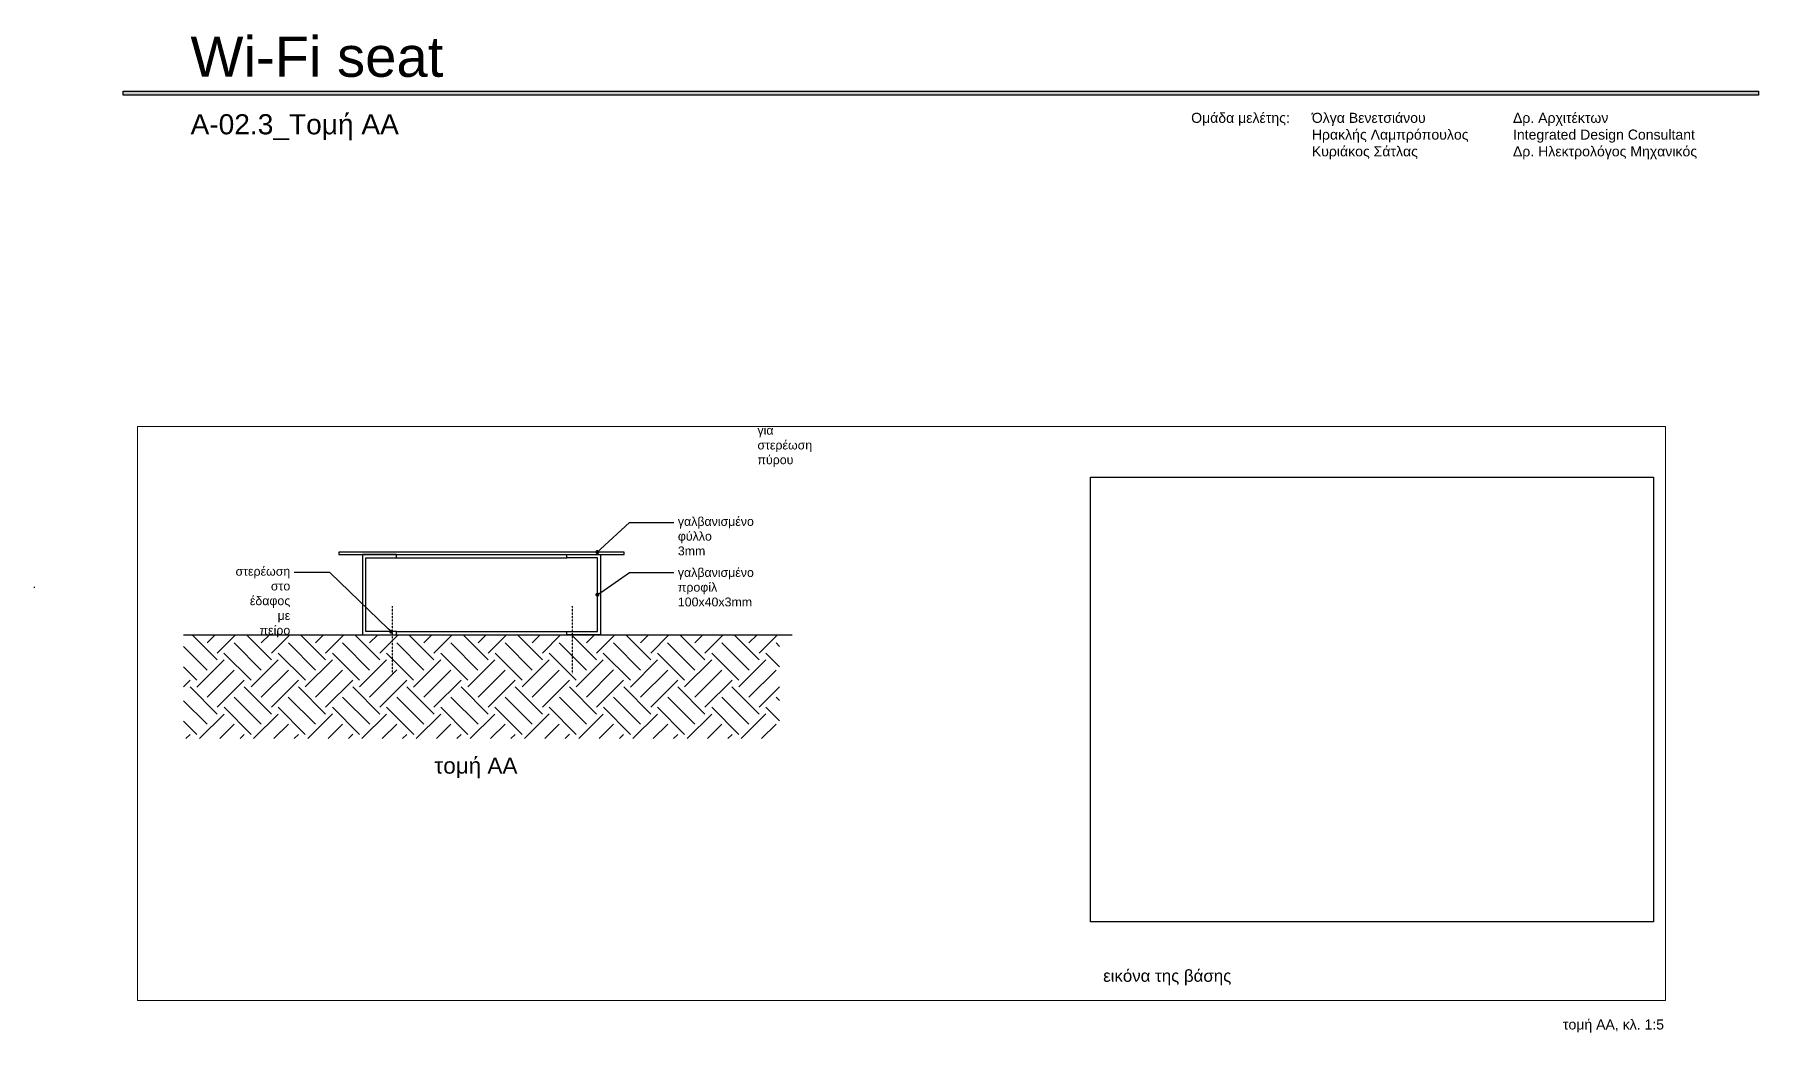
# Paper-space layout 'A-02.3_base section' of a CAD drawing. Header units: millimetres. Extents: x -21 to 408, y 32 to 281.
# The model-space entities are those that its viewports show. They can reach past a viewport. Long polylines and large blocks are cut down to what shows.
import ezdxf
from ezdxf import colors
from ezdxf.entities.mleader import LeaderData, LeaderLine
from ezdxf.math import Vec2, Vec3

# ---------------------------------------------------------------- set-up
doc = ezdxf.new("R2010")
doc.units = ezdxf.units.MM
doc.header["$XCLIPFRAME"] = 0
doc.linetypes.add('HIDDEN2', pattern=[4.7624999999999975, 3.174999999999998, -1.587499999999999])
for name, color, linetype in [('A-01', 1, 'Continuous'), ('A-HATCH', 252, 'Continuous'), ('A-HIDDEN', 1, 'HIDDEN2'), ('A-METAL', 34, 'Continuous'), ('A-STRUCTURE', 6, 'Continuous'), ('A-TEXT', 7, 'Continuous')]:
    doc.layers.add(name, color=color, linetype=linetype)
doc.styles.get("Standard").update_dxf_attribs({"font": 'arial.ttf'})
picture_1 = doc.add_image_def('image3.jpg', size_in_pixel=(1160, 916))

# ---------------------------------------------------------------- blocks, each defined once
blk = doc.blocks.new('_Dot')
at = {"color": 0, "linetype": 'ByBlock', "lineweight": -2}
blk.add_line((-0.5, 0), (-1, 0), dxfattribs=at)
at = {"color": 0, "linetype": 'ByBlock', "const_width": 0.5}
blk.add_lwpolyline([(-0.25, 0, 1), (0.25, 0, 1)], format="xyb", close=True, dxfattribs=at)

msp = doc.modelspace()

# ---------------------------------------------------------------- hatches: boundary and pattern name
at = {"layer": 'A-HATCH'}
h = msp.add_hatch(dxfattribs=at)
h.set_pattern_fill('EARTH', color=256, scale=0.0075, angle=45)
h.set_pattern_definition([(45, (0, -0.1378449464051243), (0, 0.0673519209080187), [0.047625, -0.047625]), (45, (-0.0126284851702535, -0.1252164612348708), (0, 0.0673519209080187), [0.047625, -0.047625]), (45, (-0.025256970340507, -0.1125879760646173), (0, 0.0673519209080187), [0.047625, -0.047625]), (135, (-0.025256970340507, -0.104168985951115), (-0.0673519209080187, 0), [0.047625, -0.047625]), (135, (-0.0126284851702535, -0.0915405007808615), (-0.0673519209080187, 0), [0.047625, -0.047625]), (135, (0, -0.078912015610608), (-0.0673519209080187, 0), [0.047625, -0.047625])])
h.paths.add_polyline_path([(172.5812417546956, 12.41231598291168), (173.3219010762276, 12.41231598291168), (173.3219010762276, 12.28328190602465), (172.5812417546956, 12.28328190602465)])

# ---------------------------------------------------------------- linework, layer by layer
at = {"layer": 'A-01'}
msp.add_line((172.845655575096, 12.50831598291168), (173.057487255827, 12.50831598291168), dxfattribs=at)
msp.add_lwpolyline([(172.845655575096, 12.41631598291168), (173.057487255827, 12.41631598291168)], dxfattribs=at)
at = {"layer": 'A-HIDDEN', "ltscale": 0.01}
for p, q in [((172.8402396470451, 12.44791107978213), (172.8402396470451, 12.36395444036346)), ((173.0639856543715, 12.44791107978213), (173.0639856543715, 12.36395444036346))]:
    msp.add_line(p, q, dxfattribs=at)
at = {"layer": 'A-METAL'}
for points in [[(173.1289866870752, 12.51231598291168), (173.1289866870752, 12.51531598291168), (172.7741561438478, 12.51531598291168), (172.7741561438478, 12.51231598291168)], [(172.845655575096, 12.41231598291168), (172.845655575096, 12.41631598291168), (172.8075970861265, 12.41631598291168), (172.8075970861265, 12.50831598291168), (172.845655575096, 12.50831598291168), (172.845655575096, 12.51231598291168), (172.8035970861265, 12.51231598291168), (172.8035970861265, 12.41231598291168)], [(173.057487255827, 12.41231598291168), (173.057487255827, 12.41631598291168), (173.0955457447965, 12.41631598291168), (173.0955457447965, 12.50831598291168), (173.057487255827, 12.50831598291168), (173.057487255827, 12.51231598291168), (173.0995457447964, 12.51231598291168), (173.0995457447964, 12.41231598291168)]]:
    msp.add_lwpolyline(points, close=True, dxfattribs=at)
at = {"layer": 'A-STRUCTURE'}
msp.add_line((172.5812417546956, 12.41231598291168), (173.3377359931892, 12.41231598291168), dxfattribs=at)

# ---------------------------------------------------------------- texts
at = {"layer": 'A-TEXT', "attachment_point": 1}
for s, insert, char_height in [('τομή ΑΑ', (172.8929235134025, 12.25974804162338), 0.02), ('εικόνα της βάσης', (173.7241816549721, 11.99588759424751), 0.015)]:
    msp.add_mtext_dynamic_manual_height_columns(s, width=1.784179977309121, gutter_width=0.6, heights=[0], dxfattribs=dict(at, insert=insert, char_height=char_height))

# ---------------------------------------------------------------- pictures from other files: only their frames are drawn
image = msp.add_image(picture_1, insert=(173.7083089041229, 12.05562210311678), size_in_units=(0.700000000000036, 0.5527586206896836))
image.set_boundary_path([(-0.5, -0.5), (1159.5, 915.4999999999999)])
image.dxf.clipping = 0

# ---------------------------------------------------------------- leaders
ml = msp.add_multileader_mtext('Standard')
ml.set_content('ειδικό τεμάχιο στο κάτω μέρος του γαλβανισμένου προφίλ με τρύπα 1cm dia. για στερέωση πύρου', color=256)
ml.set_leader_properties()
ml.set_arrow_properties(name='DOT')
ml.build(insert=Vec2(0, 0))
ml.multileader.update_dxf_attribs({"dogleg_length": 0.25, "arrow_head_size": 0.005, "scale": 0.05})
ctx = ml.context
ctx.base_point, ctx.scale, ctx.char_height, ctx.arrow_head_size, ctx.landing_gap_size, ctx.plane_origin = Vec3(173.2894468567082, 12.88523688985403), 0.05, 0.011, 0.005, 0.005, Vec3(173.1402567285397, 12.8203770734282)
notes = []
notes.append((ctx, [(0, (1, 1, 0), (173.1350860690164, 12.88523688985403), (1, 0), 0.1543607876918259, [(0, [(173.0394593409405, 12.87249188931866)], 0, []), (1, [(173.08641459397, 13.03308202757761)], 0, [])])]))
ctx.mtext.insert, ctx.mtext.width, ctx.mtext.flow_direction = Vec3(173.2944468567082, 12.89226383391951), 0.2555870724902718, 5
ml = msp.add_multileader_mtext('Standard')
ml.set_content('γαλβανισμένο φύλλο 3mm', color=256)
ml.set_leader_properties()
ml.set_arrow_properties(name='DOT')
ml.build(insert=Vec2(0, 0))
ml.multileader.update_dxf_attribs({"dogleg_length": 0.25, "arrow_head_size": 0.005, "scale": 0.05})
ctx = ml.context
ctx.base_point, ctx.scale, ctx.char_height, ctx.arrow_head_size, ctx.landing_gap_size, ctx.plane_origin = Vec3(173.1905350943979, 12.5518584422653), 0.05, 0.011, 0.005, 0.005, Vec3(173.1402567285397, 12.43415264653416)
notes.append((ctx, [(0, (1, 1, 0), (173.1352389375576, 12.5518584422653), (1, 0), 0.0552961568402395, [(0, [(173.0955457447965, 12.51531598291168)], 0, [])])]))
ctx.mtext.insert, ctx.mtext.width, ctx.mtext.flow_direction = Vec3(173.1955350943979, 12.55888538633078), 0.1374952793712509, 5
ml = msp.add_multileader_mtext('Standard')
ml.set_content('στερέωση στο έδαφος με πείρο', color=256)
ml.set_leader_properties()
ml.set_arrow_properties(name='DOT')
ml.build(insert=Vec2(0, 0))
ml.multileader.update_dxf_attribs({"dogleg_length": 0.25, "arrow_head_size": 0.005, "scale": 0.05})
ctx = ml.context
ctx.base_point, ctx.scale, ctx.char_height, ctx.arrow_head_size, ctx.landing_gap_size, ctx.plane_origin = Vec3(172.5974737608119, 12.48980846794257), 0.05, 0.011, 0.005, 0.005, Vec3(172.6505544432806, 12.37210267221143)
ctx.text_align_type = 2
notes.append((ctx, [(1, (1, 1, 0), (172.7629198970451, 12.48980846794257), (-1, 0), 0.0441480461923163, [(0, [(172.8391571765515, 12.41631598291168)], 0, [])])]))
ctx.mtext.insert, ctx.mtext.width, ctx.mtext.alignment, ctx.mtext.flow_direction = Vec3(172.7137718508528, 12.49692545293575), 0.1374952793712509, 3, 5
ml = msp.add_multileader_mtext('Standard')
ml.set_content('γαλβανισμένο προφίλ 100x40x3mm', color=256)
ml.set_leader_properties()
ml.set_arrow_properties(name='DOT')
ml.build(insert=Vec2(0, 0))
ml.multileader.update_dxf_attribs({"dogleg_length": 0.25, "arrow_head_size": 0.005, "scale": 0.05})
ctx = ml.context
ctx.base_point, ctx.scale, ctx.char_height, ctx.arrow_head_size, ctx.landing_gap_size, ctx.plane_origin = Vec3(173.1905350943979, 12.48980846794257), 0.05, 0.011, 0.005, 0.005, Vec3(173.1402567285397, 12.37210267221143)
notes.append((ctx, [(0, (1, 1, 0), (173.1352389375576, 12.48980846794257), (1, 0), 0.0552961568402395, [(0, [(173.0955457447965, 12.46231598291168)], 0, [])])]))
ctx.mtext.insert, ctx.mtext.width, ctx.mtext.flow_direction = Vec3(173.1955350943979, 12.4954060122809), 0.1374952793712509, 5
for ctx, leaders in notes:
    for number, flags, end, landing, length, lines in leaders:
        leader = LeaderData()
        leader.index, (leader.has_last_leader_line, leader.has_dogleg_vector, leader.attachment_direction) = number, flags
        leader.last_leader_point, leader.dogleg_vector, leader.dogleg_length = Vec3(end), Vec3(landing), length
        for number, points, colour, breaks in lines:
            line = LeaderLine()
            line.index, line.vertices, line.color, line.breaks = number, Vec3.list(points), colors.encode_raw_color(colour), breaks
            leader.lines.append(line)
        ctx.leaders.append(leader)

psp = doc.layouts.new('A-02.3_base section')

# ---------------------------------------------------------------- hatches: boundary and pattern name
at = {"layer": 'A-HATCH'}
h = psp.add_hatch(color=7, dxfattribs=at)
h.dxf.hatch_style = 1
h.paths.add_polyline_path([(407.6743355361558, 265.6027367995969), (1.166198089072394, 265.6027367995969), (1.166198089072394, 266.6027367995969), (407.6743355361558, 266.6027367995969)])

# ---------------------------------------------------------------- linework, layer by layer
psp.add_lwpolyline([(407.6743355361558, 265.6027367995969), (1.166198089072394, 265.6027367995969), (1.166198089072394, 266.6027367995969), (407.6743355361558, 266.6027367995969)], close=True)
psp.add_lwpolyline([(-20.89683924267558, 143.0645434535876), (-20.89683924267558, 143.2645434535886)])

# ---------------------------------------------------------------- texts
at = {"attachment_point": 1}
for s, width, insert, char_height in [('Wi-Fi seat', 112.0202056466019, (17.87556307196473, 280.1410309789709), 10), ('A-02.3_Τομή ΑΑ', 220.2744122327133, (17.90651533416076, 260.8373713586644), 5), ('Ομάδα μελέτης: ^IΌλγα Βενετσιάνου ^I^I^IΔρ. Αρχιτέκτων\\P^I^I^IΗρακλής Λαμπρόπουλος^I^IIntegrated Design Consultant\\P^I^I^IΚυριάκος Σάτλας^I^I^IΔρ. Ηλεκτρολόγος Μηχανικός', 169.4131230939875, (266.6350771256725, 261.1886021257522), 2.5), ('τομή ΑΑ, κλ. 1:5', 70.69827832173495, (359.0574897978941, 35.69963467854729), 2.5)]:
    psp.add_mtext_dynamic_manual_height_columns(s, width=width, gutter_width=0.6, heights=[0], dxfattribs=dict(at, insert=insert, char_height=char_height))

# ---------------------------------------------------------------- viewports
at = {"layer": 'Defpoints'}
psp.add_viewport(center=(194.6211460628017, 111.7942646863562), size=(379.8163237375952, 142.7496596441501), view_center_point=(173.4734586772836, 12.31454417133419), view_height=0.7137483028289732, dxfattribs=at)

doc.saveas('drawing.dxf')
